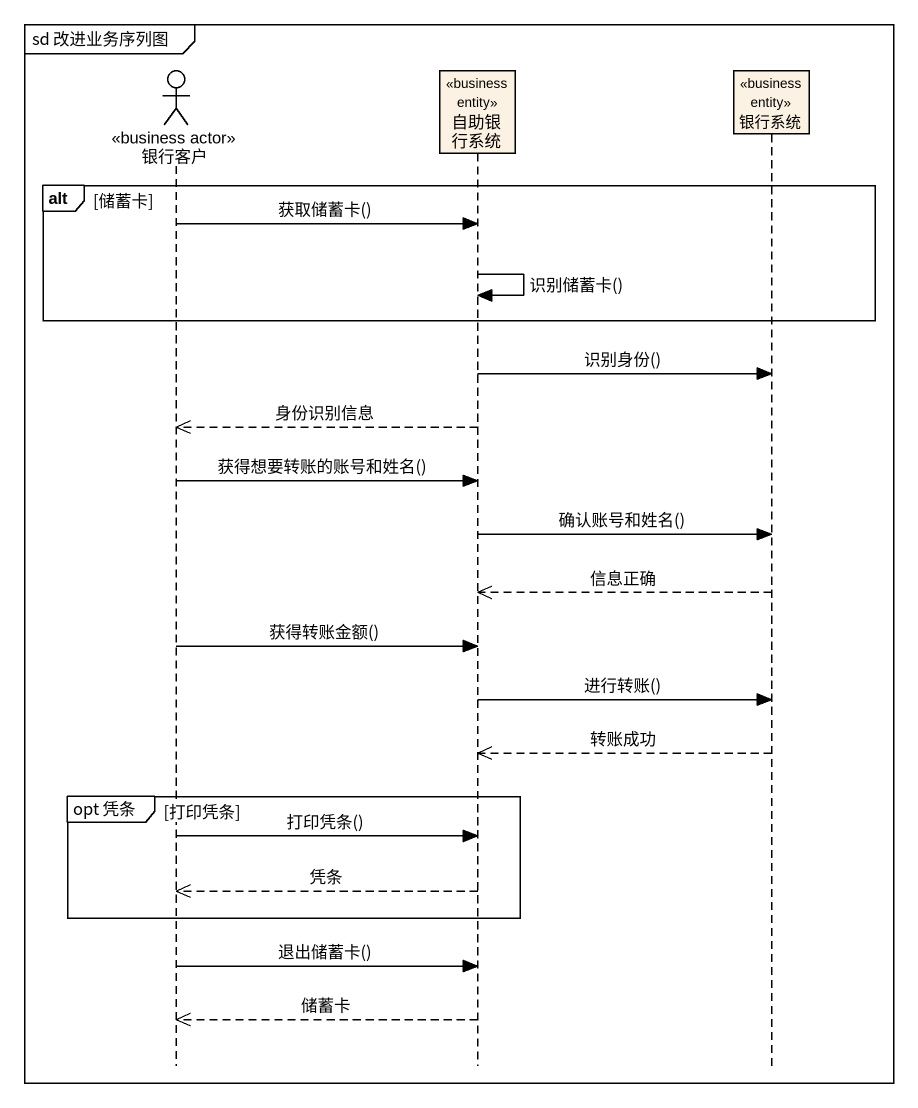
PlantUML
@startuml
mainframe sd 改进业务序列图
hide footbox
actor 银行客户 <<business actor>>
participant 自助银行系统 <<business entity>>
participant 银行系统 <<business entity>>

alt 储蓄卡
  银行客户 -> 自助银行系统 : 获取储蓄卡()
  自助银行系统 -> 自助银行系统 : 识别储蓄卡()
end
自助银行系统 -> 银行系统 : 识别身份()
自助银行系统 -->> 银行客户 : 身份识别信息
银行客户 -> 自助银行系统 : 获得想要转账的账号和姓名()
自助银行系统 -> 银行系统 : 确认账号和姓名()
银行系统 -->> 自助银行系统 : 信息正确
银行客户 -> 自助银行系统 : 获得转账金额()
自助银行系统 -> 银行系统 : 进行转账()
银行系统 -->> 自助银行系统 : 转账成功
group opt 凭条 [打印凭条]
  银行客户 -> 自助银行系统 : 打印凭条()
  自助银行系统 -->> 银行客户 : 凭条
end
银行客户 -> 自助银行系统 : 退出储蓄卡()
自助银行系统 -->> 银行客户 : 储蓄卡
@enduml
